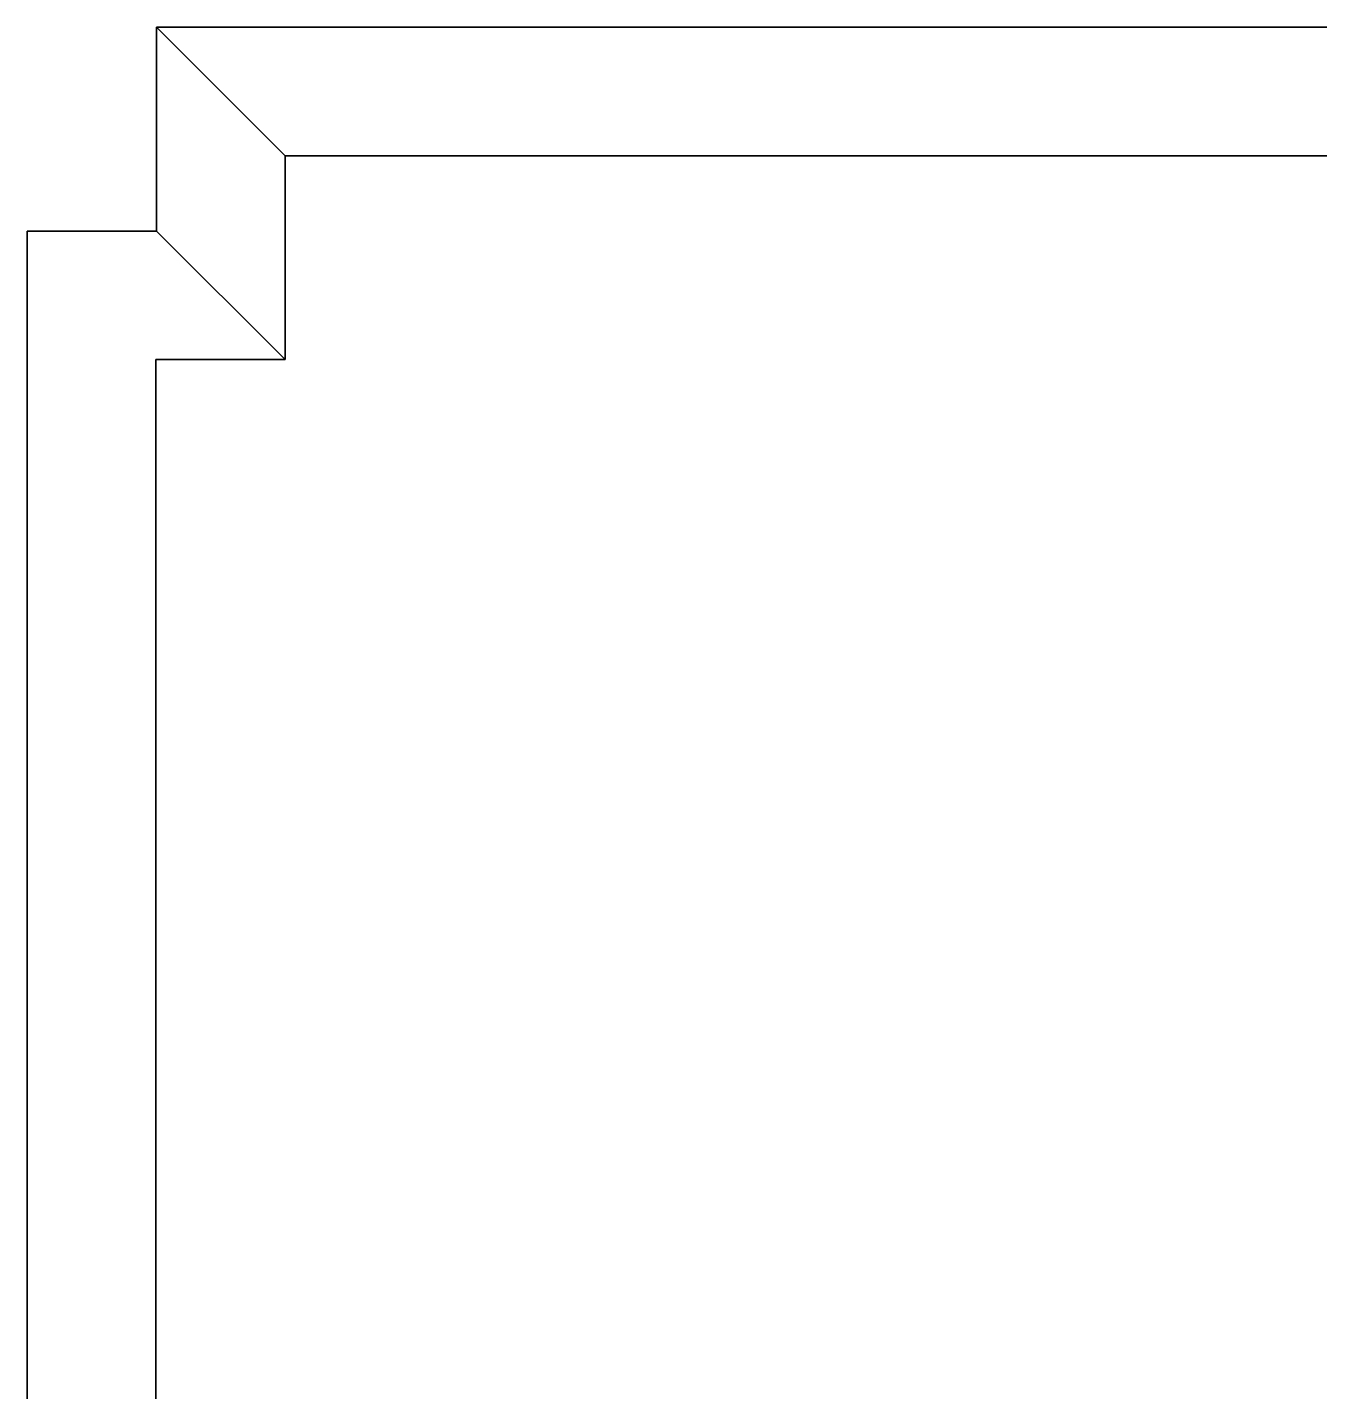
# Model space of a CAD drawing. Extents: x 0 to 3017, y -3657 to 0.
# Drawn here: x 0 to 1508, y -1593 to 0 of the extents above; entities that cross this region are included whole.
import ezdxf

# ---------------------------------------------------------------- set-up
doc = ezdxf.new("R2010")
doc.units = 0
doc.layers.add('LAYER0', color=7, linetype='CONTINUOUS')
doc.layers.add('LAYER1', color=7, linetype='CONTINUOUS')

msp = doc.modelspace()

# ---------------------------------------------------------------- linework, layer by layer
at = {"layer": 'LAYER0'}
for points, invisible_edges in [([(2997, 0), (151, -238), (151, 0), (2997, 0)], 1), ([(151, -238), (2997, 0), (1089, -2692), (151, -238)], 7), ([(151, 0, 5), (2997, 0), (151, 0), (151, 0, 5)], 1), ([(2997, 0), (151, 0, 5), (2997, 0, 5), (2997, 0)], 1), ([(151, 0, 5), (151, -238), (151, -238, 5), (151, 0, 5)], 1), ([(151, -238), (151, 0, 5), (151, 0), (151, -238)], 1), ([(151, -238, 5), (1089, -3657, 5), (151, 0, 5), (151, -238, 5)], 3), ([(151, 0, 5), (1089, -3657, 5), (1089, -2692, 5), (151, 0, 5)], 5), ([(151, 0, 5), (1089, -2692, 5), (2997, 0, 5), (151, 0, 5)], 3), ([(1089, -2692), (2997, 0), (2997, -2692), (1089, -2692)], 1), ([(2997, 0, 5), (1089, -2692, 5), (2997, -2692, 5), (2997, 0, 5)], 1), ([(151, -238), (0, -3657), (0, -238), (151, -238)], 1), ([(0, -3657), (151, -238), (1089, -3657), (0, -3657)], 3), ([(0, -238, 5), (0, -3657), (0, -3657, 5), (0, -238, 5)], 1), ([(0, -3657), (0, -238, 5), (0, -238), (0, -3657)], 1), ([(0, -238, 5), (151, -238), (0, -238), (0, -238, 5)], 1), ([(151, -238), (0, -238, 5), (151, -238, 5), (151, -238)], 1), ([(1089, -3657, 5), (0, -238, 5), (0, -3657, 5), (1089, -3657, 5)], 1), ([(0, -238, 5), (1089, -3657, 5), (151, -238, 5), (0, -238, 5)], 3), ([(1089, -3657), (151, -238), (1089, -2692), (1089, -3657)], 3)]:
    msp.add_3dface(points, dxfattribs=dict(at, invisible_edges=invisible_edges))
at = {"layer": 'LAYER1'}
for points, invisible_edges in [([(2997, 0, 5), (301, -150, 5), (151, 0, 5), (2997, 0, 5)], 3), ([(301, -150, 5), (151, -238, 5), (151, 0, 5), (301, -150, 5)], 5), ([(151, 0, 5), (301, -150, 2606), (301, -150, 5), (151, 0, 5)], 1), ([(301, -150, 2606), (151, 0, 5), (151, 0, 2606), (301, -150, 2606)], 1), ([(151, 0, 2606), (151, -238, 5), (151, -238, 2606), (151, 0, 2606)], 1), ([(151, -238, 5), (151, 0, 2606), (151, 0, 5), (151, -238, 5)], 1), ([(2997, 0, 2606), (2199, 0, 2147), (151, 0, 2606), (2997, 0, 2606)], 3), ([(939, 0, 2147), (151, 0, 2606), (2199, 0, 2147), (939, 0, 2147)], 3), ([(939, 0, 1107), (151, 0, 2606), (939, 0, 2147), (939, 0, 1107)], 3), ([(939, 0, 1107), (151, 0, 5), (151, 0, 2606), (939, 0, 1107)], 5), ([(151, 0, 5), (939, 0, 1107), (2997, 0, 5), (151, 0, 5)], 3), ([(151, 0, 2606), (301, -150, 5), (301, -150, 2606), (151, 0, 2606)], 1), ([(301, -150, 5), (151, 0, 2606), (151, 0, 5), (301, -150, 5)], 1), ([(301, -150, 5), (2997, 0, 5), (2847, -150, 5), (301, -150, 5)], 3), ([(2199, 0, 1107), (2997, 0, 5), (939, 0, 1107), (2199, 0, 1107)], 3), ([(301, -388, 5), (151, -238, 5), (301, -150, 5), (301, -388, 5)], 3), ([(301, -150, 2606), (939, -150, 2147), (2847, -150, 2606), (301, -150, 2606)], 3), ([(301, -150, 2606), (939, -150, 1107), (939, -150, 2147), (301, -150, 2606)], 5), ([(939, -150, 1107), (301, -150, 5), (2199, -150, 1107), (939, -150, 1107)], 3), ([(301, -150, 5), (939, -150, 1107), (301, -150, 2606), (301, -150, 5)], 3), ([(2847, -150, 5), (2199, -150, 1107), (301, -150, 5), (2847, -150, 5)], 3), ([(301, -150, 5), (301, -388, 2606), (301, -388, 5), (301, -150, 5)], 1), ([(301, -388, 2606), (301, -150, 5), (301, -150, 2606), (301, -388, 2606)], 1), ([(2199, -150, 2147), (2847, -150, 2606), (939, -150, 2147), (2199, -150, 2147)], 3), ([(0, -2649, 5), (151, -238, 5), (150, -388, 5), (0, -2649, 5)], 7), ([(151, -238, 5), (0, -2649, 5), (0, -238, 5), (151, -238, 5)], 1), ([(0, -238, 2606), (151, -238, 5), (0, -238, 5), (0, -238, 2606)], 1), ([(151, -238, 5), (0, -238, 2606), (151, -238, 2606), (151, -238, 5)], 1), ([(0, -2649, 5), (0, -238, 2606), (0, -238, 5), (0, -2649, 5)], 1), ([(0, -2649, 2190), (0, -238, 2606), (0, -2649, 5), (0, -2649, 2190)], 3), ([(0, -3494, 2190), (0, -238, 2606), (0, -2649, 2190), (0, -3494, 2190)], 3), ([(0, -3494, 2190), (0, -3657, 2606), (0, -238, 2606), (0, -3494, 2190)], 5), ([(150, -388, 5), (151, -238, 5), (301, -388, 5), (150, -388, 5)], 3), ([(150, -2649, 5), (0, -2649, 5), (150, -388, 5), (150, -2649, 5)], 2), ([(150, -388, 2606), (150, -2649, 2190), (150, -388, 5), (150, -388, 2606)], 3), ([(150, -388, 2606), (150, -3494, 2190), (150, -2649, 2190), (150, -388, 2606)], 5), ([(150, -3507, 2606), (150, -3494, 2190), (150, -388, 2606), (150, -3507, 2606)], 3), ([(150, -388, 5), (150, -2649, 2190), (150, -2649, 5), (150, -388, 5)], 1), ([(301, -388, 2606), (150, -388, 5), (301, -388, 5), (301, -388, 2606)], 1), ([(150, -388, 5), (301, -388, 2606), (150, -388, 2606), (150, -388, 5)], 1)]:
    msp.add_3dface(points, dxfattribs=dict(at, invisible_edges=invisible_edges))

# ---------------------------------------------------------------- meshes
mesh = msp.add_polymesh((9, 2), dxfattribs=at)
for k, corner in enumerate([(2847, -150, 2606), (301, -150, 2606), (2847, -2542, 2606), (2847, -150, 2606), (939, -2542, 2606), (2847, -2542, 2606), (939, -3507, 2606), (939, -2542, 2606), (150, -3507, 2606), (939, -3507, 2606), (150, -388, 2606), (150, -3507, 2606), (301, -388, 2606), (150, -388, 2606), (301, -150, 2606), (301, -388, 2606), (151, 0, 2606), (151, -238, 2606)]):
    mesh.set_mesh_vertex(divmod(k, 2), corner)

doc.saveas('drawing.dxf')
